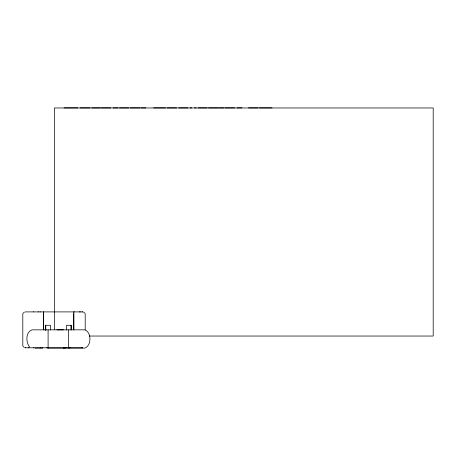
<?xml version="1.0" encoding="UTF-8"?>
<svg xmlns="http://www.w3.org/2000/svg" width="456" height="456" viewBox="0 0 456 456"><rect width="100%" height="100%" fill="white"/><g stroke="black" fill="none" stroke-linecap="round" stroke-linejoin="round"><path stroke-width="0.68" d="M71.022 329.802L71.022 325.276M69.586 347.991L70.07 347.66M24.356 312.178L23.062 313.255L22.8 314.127L22.8 345.562L23.062 346.429L24.356 347.512M66.171 347.763L63.447 348.105M25.097 311.898L82.918 311.898L82.359 311.898M56.835 329.853L63.578 329.853M82.775 347.791L82.257 347.791M64.045 107.895L77.845 107.895M80.091 107.895L90.026 107.895M91.713 107.895L100.417 107.895M101.203 107.895L110.791 107.895M113.008 107.895L118.115 107.895M119.506 107.895L128.752 107.895M130.097 107.895L139.884 107.895M140.91 107.895L145.795 107.895M153.609 107.895L165.568 107.895M167.05 107.895L176.643 107.895M178.672 107.895L187.918 107.895M190.021 107.895L191.788 107.895M194.438 107.895L196.228 107.895M198.183 107.895L207.172 107.895M208.449 107.895L218.378 107.895M219.034 107.895L223.919 107.895M224.968 107.895L234.754 107.895M236.898 107.895L242.011 107.895M248.452 107.895L258.159 107.895M259.401 107.895L272.05 107.895M79.686 311.898L79.287 311.898M80.535 311.898L80.86 311.898M33.259 311.898L33.55 311.898M37.933 311.898L38.293 311.898M40.003 311.898L40.367 311.898M74.129 311.898L74.448 311.898M89.268 336.038L433.2 336.038L433.2 107.969L54.378 107.969L54.378 329.642M28.312 347.791L28.711 347.791M82.422 347.791L81.67 347.791M81.772 347.791L25.097 347.791M33.55 347.791L33.864 347.791M40.367 347.791L40.749 347.791M42.55 347.791L42.932 347.791M34.969 348.105L42.585 348.105M25.279 347.791L25.57 347.791M44.939 329.853L46.05 329.905M83.642 312.178L84.936 313.255L85.198 314.127L85.198 329.842M46.677 347.66L47.658 348.105L84.742 348.105C91.679 345.825 91.679 332.122 84.742 329.842L32.005 329.842C25.479 332.082 25.747 342.536 29.725 347.113M73.786 313.688L73.786 329.853L73.786 311.898M71.256 330.07L71.256 325.276L66.536 325.276L66.536 330.07M68.651 329.842L68.651 348.105M50.485 329.99L50.485 325.276L45.543 325.276L45.543 330.195M48.097 329.842L48.097 348.105M45.765 325.276L45.765 329.99M43.343 311.927L43.343 329.853L43.343 311.927"/></g></svg>
